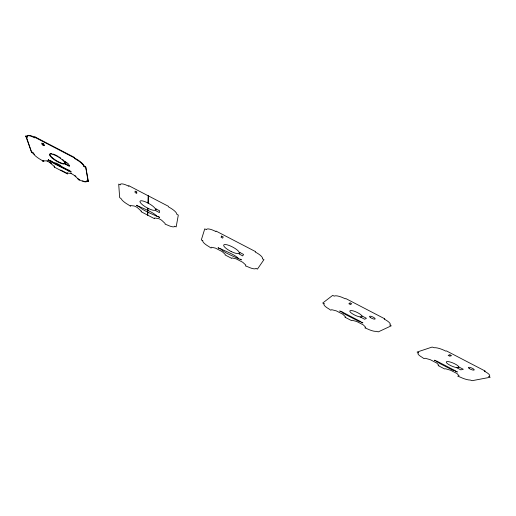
<?xml version="1.0" encoding="UTF-8"?>
<svg xmlns="http://www.w3.org/2000/svg" width="516" height="516" viewBox="0 0 516 516"><rect width="100%" height="100%" fill="white"/><g stroke="black" fill="none" stroke-linecap="round" stroke-linejoin="round"><path stroke-width="0.77" d="M147.376 214.985L147.518 211.689M147.563 210.586L147.479 208.032A8.695 2.309 29.5 0 1 139.939 201.492A8.695 2.309 29.5 0 1 147.705 202.904L148.589 203.369A8.695 2.309 29.5 0 1 155.619 209.644A8.695 2.309 29.5 0 1 148.344 208.477L147.666 208.129M147.886 203.001L148.195 195.783M147.744 215.172L147.892 211.882M147.937 210.78L148.047 208.322M148.273 203.201L148.595 195.99M49.555 160.728L48.252 160.179M43.679 161.585L42.589 161.018L42.796 160.676L43.892 161.244L43.679 161.585L43.408 160.773L46.311 160.902A3.238 0.787 31.3 0 1 50.246 162.946L54.18 166.371L54.419 167.158L67.409 173.905L67.209 173.131L70.241 173.331A3.206 0.787 30.8 0 1 74.169 175.369L77.955 178.717L78.129 179.471L79.212 180.039L79.341 179.336L79.135 179.678L80.354 180.284A9.288 2.309 30.8 0 0 86.707 181.316L86.701 180.903L88.139 181.645L88.346 181.297L85.714 166.939L84.147 166.126L83.966 165.571A9.836 2.574 31.2 0 0 76.02 158.838L74.691 158.122L74.556 157.483L34.849 136.83L34.849 137.882L33.534 137.23A10.01 2.535 31.9 0 0 27.258 136.559L27.374 137.082L25.8 136.263L26.032 135.901L27.6 136.721L27.374 137.082M88.139 181.645L85.714 166.939M85.495 167.3L83.927 166.487L84.147 166.126M77.955 178.717L78.168 178.375M83.927 166.487L83.747 165.933A9.836 2.567 31.2 0 0 75.8 159.205L74.472 158.489L74.691 158.122M50.961 160.547L50.175 160.734L50.555 161.566L55.128 164.153L68.841 171.067L68.918 169.958M68.841 171.067L69.196 170.719L68.983 171.067M67.409 173.905L67.415 172.789M65.809 163.946L69.415 165.817L69.196 166.171L65.597 164.301L65.255 161.76L67.067 162.708M74.472 158.489L74.556 157.483M65.597 164.301L65.255 161.76M54.18 166.371L54.393 166.023M54.419 167.158L54.632 166.816M50.175 160.734L50.523 160.386M50.381 161.405L50.387 160.386M50.555 161.566L50.594 161.063M42.589 161.018L42.667 160.289M43.841 144.157L43.976 145.667L42.312 144.803L42.177 143.287M43.976 145.667L43.66 143.577M42.46 160.631L41.222 159.96A9.436 2.29 31.4 0 1 33.347 153.6L31.599 152.278L26.032 135.901M33.088 153.052L33.301 152.71L31.811 151.936M69.866 171.048L70.731 171.931M69.873 171.048L71.144 171.944L70.744 171.931M50.304 160.728L68.705 170.306M69.054 170.725L50.774 161.224M49.381 160.379L49.555 160.721M70.944 171.583L70.041 171.035M34.624 137.198L74.33 157.851M43.434 143.938L41.764 143.074L42.312 144.803M42.538 144.441L44.202 145.306M361.91 315.973A6.444 1.703 24.7 0 1 360.258 316.921L359.981 316.882A6.444 1.703 24.7 0 1 354.731 315.076L353.995 314.695A6.45 1.703 24.7 0 1 350.029 310.748A6.45 1.703 24.7 0 1 357.098 312.412L358.555 313.186A6.444 1.703 24.7 0 1 361.832 315.824L366.425 318.295L364.683 319.256L360.155 316.908M65.035 162.114L68.667 164.004L69.196 166.171M458.814 366.96L463.303 369.295L460.84 369.869L456.363 367.54M55.618 162.824L60.953 165.591M87.391 180.8L88.346 181.297M60.778 170.016L67.615 173.563M51.581 163.585L50.458 162.605A3.238 0.787 31.3 0 0 49.123 161.669M74.917 175.505L76 176.459M48.349 159.708C50.071 160.992 47.827 159.225 48.246 160.166M25.8 136.263L31.599 152.278M34.849 136.83L35.082 137.514L33.766 136.863A10.004 2.541 31.9 0 0 27.483 136.205L27.6 136.721M79.135 179.678L79.212 180.039M65.1 162.379A8.972 2.264 31.4 0 1 55.386 159.986A8.972 2.264 31.4 0 1 51.813 153.697M52.935 153.987A8.972 2.264 31.4 0 1 53.354 154.123M54.232 154.452A8.972 2.264 31.4 0 1 55.173 154.852M55.657 155.077A8.972 2.264 31.4 0 1 56.147 155.316M56.644 155.568A8.972 2.264 31.4 0 1 57.147 155.838M57.65 156.116A8.972 2.264 31.4 0 1 58.147 156.4M59.14 157.006A8.972 2.264 31.4 0 1 59.63 157.322M60.108 157.638A8.972 2.264 31.4 0 1 60.572 157.96M62.675 159.586A8.972 2.264 31.4 0 1 63.687 160.521M63.978 160.818A8.972 2.264 31.4 0 1 64.236 161.108M64.468 161.385A8.972 2.264 31.4 0 1 64.674 161.656M86.92 180.968A9.288 2.316 30.8 0 1 84.243 181.335M83.418 181.097A9.288 2.316 30.8 0 1 82.521 180.781M70.982 173.118A3.206 0.793 30.9 0 1 71.627 173.363M47.046 160.682A3.238 0.787 31.3 0 1 47.678 160.921M34.404 154.361A9.436 2.29 31.5 0 1 33.566 153.258M138.546 206.181C143.209 210.838 151.098 213.482 157.38 216.526C152.839 211.882 144.803 209.232 138.546 206.181M137.817 206.052L136.321 205.278L137.817 206.052M341.347 311.716L339.818 311.051L341.347 311.716M141.216 211.115L141.21 211.779L154.471 218.668L154.516 218.023L158.031 218.474A3.115 0.806 29.1 0 1 161.934 220.5L165.191 223.563L165.107 224.189L167.448 225.06A9.043 2.354 29 0 0 174.595 226.505L174.737 226.176L176.162 226.911L178.31 215.082L176.756 214.275L176.743 213.811A9.546 2.619 29.2 0 0 169.816 207.619L168.506 206.91L168.577 206.387L128.787 185.689L128.806 186.263L127.491 185.612A9.649 2.606 30.1 0 0 120.305 184.47L120.254 184.896L118.693 184.083L119.667 197.57L121.254 198.802A9.127 2.341 29.8 0 0 128.232 204.697L130.548 206.245L130.529 205.568L133.908 205.949A3.135 0.8 29.6 0 1 137.817 207.98L141.216 211.115M156.006 208.928L155.864 210.741L159.438 212.598L159.605 210.799L156.006 208.928M202.782 240.74L202.749 241.133A8.966 2.361 28 0 0 208.903 246.59L211.083 248.067L211.399 247.222L215.469 248.112L222.106 251.556L225.331 254.459L225.105 254.949L231.723 258.387L231.968 257.903L236.135 258.845L242.759 262.289L245.88 265.127L245.416 265.895L247.854 266.817A8.94 2.354 27.1 0 0 255.723 268.649L256.007 268.385L257.42 269.12L263.966 259.619L262.425 258.819L262.56 258.439A9.423 2.625 27.1 0 0 256.562 252.743L255.278 252.04L255.536 251.615L216.036 231.071L215.862 231.542L214.546 230.884A9.462 2.625 28.1 0 0 206.529 229.304L206.316 229.646L204.768 228.846L201.311 239.972L202.782 240.74M159.625 217.378L158.135 216.604L159.625 217.378M362.793 322.861L361.258 322.184L362.793 322.861M218.171 247.796L219.629 248.622L218.171 247.796M221.551 236.083L221.067 237.276L222.706 238.128L223.196 236.941L221.551 236.083M220.467 248.738C224.57 253.085 232.903 255.962 238.979 258.916C235.206 254.723 226.414 251.627 220.467 248.738M435.981 360.871L434.388 360.239L435.981 360.871M239.959 252.563L239.179 254.04L242.726 255.884L243.539 254.427L239.959 252.563M241.314 259.819L239.805 259.096L241.314 259.819M457.26 371.933L455.647 371.281L457.26 371.933M324.164 303.789L323.919 304.072A8.959 2.328 25.3 0 0 328.866 308.89L330.853 310.258L331.672 309.684L336.329 310.884L342.895 314.296L345.468 316.85L344.94 317.179L351.486 320.578L352.035 320.262L356.788 321.513L363.341 324.919L365.812 327.415L364.838 327.912L367.424 328.918A9.011 2.303 24.5 0 0 376.364 331.311L378.254 331.885L391.27 325.815L389.741 325.022L390.115 324.764A9.52 2.554 24.2 0 0 385.484 319.791L384.233 319.107L384.768 318.83L345.694 298.506L345.236 298.829L343.92 298.171A9.462 2.586 25 0 0 334.678 295.939L334.239 296.165L332.704 295.365L322.706 303.034L324.164 303.789M350.061 302.911L348.855 303.718L350.474 304.563L351.686 303.756L350.061 302.911M342.276 312.012L341.882 312.438L346.094 314.837L358.801 321.358L360.31 321.945L360.832 321.655L342.276 312.012M418.534 352.809L418.134 353.002A9.14 2.251 23.4 0 0 422.146 357.33L423.978 358.62L425.197 358.252L430.292 359.691L436.807 363.077L438.884 365.36L438.116 365.567L444.611 368.94L445.398 368.747L450.591 370.236L457.099 373.61L459.059 375.842L457.705 376.138L460.407 377.202A9.256 2.219 22.7 0 0 470.166 380.028L472.198 380.679L490.2 377.254L488.684 376.467L489.233 376.306A9.81 2.451 22.2 0 0 485.666 371.894L484.427 371.223L485.188 371.062L446.437 350.906L445.766 351.112L444.444 350.454A9.675 2.496 22.9 0 0 434.259 347.72L432.124 347.062L417.089 352.06L418.534 352.809M449.92 354.84L448.152 355.35L449.758 356.188L451.532 355.679L449.92 354.84M436.968 361.206L436.278 361.4L440.425 363.838L453.067 370.32L455.383 370.772L436.968 361.206M456.479 367.56L456.163 367.508A6.585 1.632 22.8 0 1 450.603 365.528L449.875 365.154A6.592 1.638 22.8 0 1 446.695 361.632A6.592 1.638 22.8 0 1 454.486 363.69L455.918 364.451A6.585 1.632 22.8 0 1 458.788 366.87L458.827 366.992A6.585 1.632 22.8 0 1 456.479 367.56M231.149 251.498L230.291 251.06A8.559 2.322 27.6 0 1 223.699 245.016A8.559 2.322 27.6 0 1 232.303 246.88L233.174 247.338A8.559 2.322 27.6 0 1 239.269 253.117A8.559 2.322 27.6 0 1 231.149 251.505M136.74 191.978L135.082 191.114L135.095 192.571L136.74 193.429L136.74 191.978M52.219 158.154A8.972 2.258 31.3 0 0 64.9 163.733A8.972 2.258 31.3 0 0 54.722 155.11A8.972 2.258 31.3 0 0 52.219 158.154M370.243 317.392A3.07 0.819 24.4 0 0 375.029 319.069A3.07 0.819 24.4 0 0 371.797 316.566A3.07 0.819 24.4 0 0 370.243 317.392M469.399 368.637A3.167 0.793 22.4 0 0 474.204 369.985A3.167 0.793 22.4 0 0 470.334 367.54A3.167 0.793 22.4 0 0 469.399 368.637"/></g></svg>
